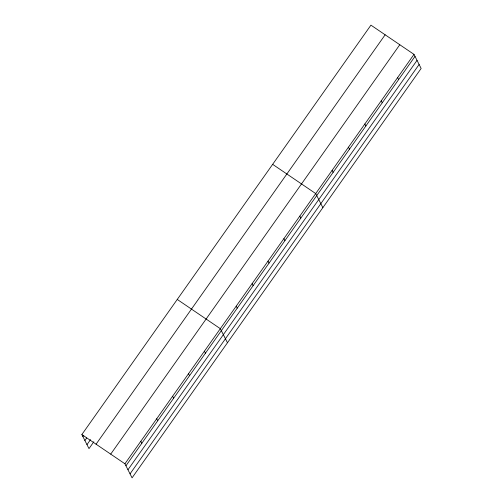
<?xml version="1.0" encoding="UTF-8"?>
<svg xmlns="http://www.w3.org/2000/svg" width="503" height="503" viewBox="0 0 503 503"><rect width="100%" height="100%" fill="white"/><g stroke="black" fill="none" stroke-linecap="round" stroke-linejoin="round"><path stroke-width="0.75" d="M81.857 434.548L370.937 25.15L414.007 54.381L421.143 68.452L132.063 477.85L124.92 463.779L81.857 434.548L88.993 448.619L93.854 441.741M82.869 436.547L83.756 435.296M84.894 440.527L86.661 438.031M86.975 444.633L90.509 439.628M96.067 444.193L385.147 34.795M110.71 454.134L399.791 44.736M124.92 463.779L414.007 54.381M125.939 465.778L415.019 56.38M127.957 469.758L417.037 60.366M130.038 473.864L419.118 64.466M272.651 164.343L315.714 193.573L322.857 207.645M177.257 299.448L220.32 328.679L227.457 342.75M397.622 77.581L398.634 79.581M381.243 100.776L382.255 102.775M364.857 123.977L365.876 125.976M348.478 147.178L349.491 149.177M332.099 170.379L333.112 172.378M299.819 216.095L300.832 218.088M283.918 238.611L284.931 240.61M268.017 261.126L269.03 263.126M252.116 283.642L253.135 285.641M236.221 306.164L237.234 308.157M204.419 351.195L205.431 353.194M188.518 373.71L189.537 375.71M172.623 396.226L173.636 398.225M156.722 418.748L157.735 420.741M140.821 441.263L141.833 443.262"/></g></svg>
